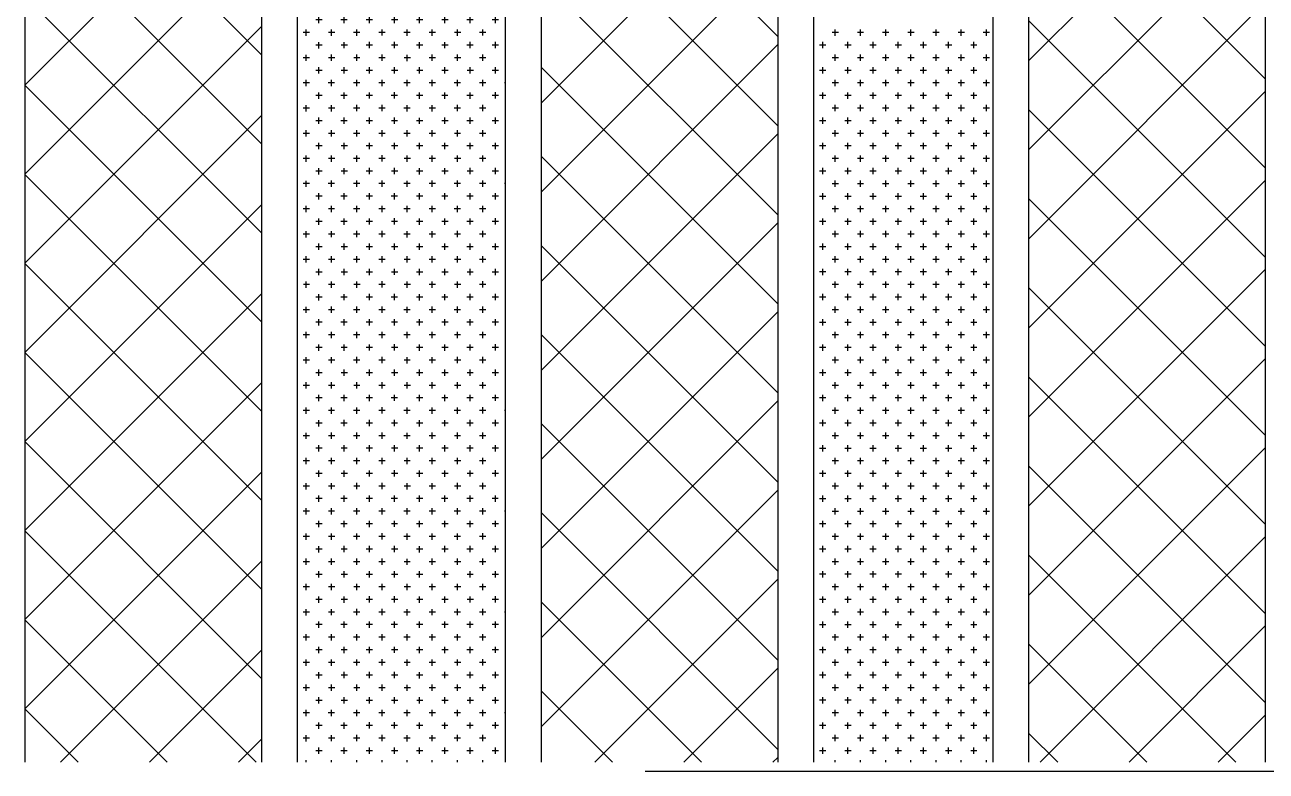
# Model space of a CAD drawing. Header units: inches. Extents: x 18.5 to 61, y 8.5 to 33.3.
# Drawn here: x 29.307 to 29.877, y 25.556 to 25.899 of the extents above; entities that cross this region are included whole.
import ezdxf

# ---------------------------------------------------------------- set-up
doc = ezdxf.new("R2010")
doc.units = ezdxf.units.IN
doc.header["$MEASUREMENT"] = 0
for name, color, linetype in [('02', 2, 'Continuous'), ('1', 1, 'Continuous'), ('8', 8, 'Continuous')]:
    doc.layers.add(name, color=color, linetype=linetype)

msp = doc.modelspace()

# ---------------------------------------------------------------- hatches: boundary and pattern name
at = {"layer": '8'}
h = msp.add_hatch(dxfattribs=at)
h.set_pattern_fill('CROSS', color=256, scale=0.023152, style=0)
h.set_pattern_definition([(180, (271.818599, 180.0223804), (-0.00578793024, 0.00578793024), [0.00289396512, -0.00868189535]), (90, (271.817152, 180.0209335), (0.00578793024, 0.00578793024), [0.00289396512, -0.00868189535])])
h.paths.add_polyline_path([(29.43182, 26.03229), (29.49029, 26.03132), (29.52739, 26.03106), (29.52739, 25.56041), (29.43182, 25.56041)])
h = msp.add_hatch(dxfattribs=at)
h.set_pattern_fill('ANSI37', color=256, scale=0.231517, style=0)
h.set_pattern_definition([(135, (271.8186, 180.02238), (0.0204634236, 0.0204634236), []), (45, (271.8186, 180.02238), (0.0204634236, -0.0204634236), [])])
h.paths.add_polyline_path([(29.76794, 26.03049), (29.87668, 26.03499), (29.87668, 25.56041), (29.76794, 25.56041)])

# ---------------------------------------------------------------- linework, layer by layer
at = {"layer": '02'}
for p, q in [((29.87668, 26.11223), (29.87668, 25.56041)), ((29.41535, 26.10647), (29.41535, 25.56041)), ((29.6526, 26.1066), (29.6526, 25.56041)), ((29.66908, 26.10696), (29.66908, 25.56041)), ((29.75146, 26.1077), (29.75146, 25.56041)), ((29.76794, 26.10645), (29.76794, 25.56041)), ((29.3066, 26.10271), (29.3066, 25.56041)), ((29.43182, 26.10541), (29.43182, 25.56041)), ((29.52739, 26.10541), (29.52739, 25.56041)), ((29.54386, 26.10541), (29.54386, 25.56041)), ((29.6526, 25.89371), (29.54386, 26.00246)), ((29.41535, 25.88541), (29.3066, 25.99415)), ((29.3066, 25.87145), (29.41535, 25.98019)), ((29.54386, 25.86315), (29.6526, 25.97189)), ((29.6526, 25.85279), (29.54386, 25.96153)), ((29.41535, 25.84448), (29.3066, 25.95323)), ((29.3066, 25.83052), (29.41535, 25.93927)), ((29.54386, 25.82222), (29.6526, 25.93096)), ((29.6526, 25.81186), (29.54386, 25.9206)), ((29.41535, 25.80356), (29.3066, 25.9123)), ((29.3066, 25.7896), (29.41535, 25.89834)), ((29.68054, 25.89559), (29.67764, 25.89559)), ((29.67909, 25.89414), (29.67909, 25.89703)), ((29.69211, 25.89559), (29.68922, 25.89559)), ((29.69067, 25.89414), (29.69067, 25.89703)), ((29.70369, 25.89559), (29.7008, 25.89559)), ((29.70224, 25.89414), (29.70224, 25.89703)), ((29.71526, 25.89559), (29.71237, 25.89559)), ((29.71382, 25.89414), (29.71382, 25.89703)), ((29.72684, 25.89559), (29.72395, 25.89559)), ((29.72539, 25.89414), (29.72539, 25.89703)), ((29.73842, 25.89559), (29.73552, 25.89559)), ((29.73697, 25.89414), (29.73697, 25.89703)), ((29.74999, 25.89559), (29.7471, 25.89559)), ((29.74855, 25.89414), (29.74855, 25.89703)), ((29.54386, 25.78129), (29.6526, 25.89003)), ((29.67475, 25.8898), (29.67186, 25.8898)), ((29.6733, 25.88835), (29.6733, 25.89125)), ((29.68633, 25.8898), (29.68343, 25.8898)), ((29.68488, 25.88835), (29.68488, 25.89125)), ((29.6979, 25.8898), (29.69501, 25.8898)), ((29.69645, 25.88835), (29.69645, 25.89125)), ((29.70948, 25.8898), (29.70658, 25.8898)), ((29.70803, 25.88835), (29.70803, 25.89125)), ((29.72105, 25.8898), (29.71816, 25.8898)), ((29.71961, 25.88835), (29.71961, 25.89125)), ((29.73263, 25.8898), (29.72973, 25.8898)), ((29.73118, 25.88835), (29.73118, 25.89125)), ((29.7442, 25.8898), (29.74131, 25.8898)), ((29.74276, 25.88835), (29.74276, 25.89125)), ((29.68054, 25.88401), (29.67764, 25.88401)), ((29.67909, 25.88256), (29.67909, 25.88546)), ((29.69211, 25.88401), (29.68922, 25.88401)), ((29.69067, 25.88256), (29.69067, 25.88546)), ((29.70369, 25.88401), (29.7008, 25.88401)), ((29.70224, 25.88256), (29.70224, 25.88546)), ((29.71526, 25.88401), (29.71237, 25.88401)), ((29.71382, 25.88256), (29.71382, 25.88546)), ((29.72684, 25.88401), (29.72395, 25.88401)), ((29.72539, 25.88256), (29.72539, 25.88546)), ((29.73842, 25.88401), (29.73552, 25.88401)), ((29.73697, 25.88256), (29.73697, 25.88546)), ((29.74999, 25.88401), (29.7471, 25.88401)), ((29.74855, 25.88256), (29.74855, 25.88546)), ((29.6526, 25.77093), (29.54386, 25.87968)), ((29.67475, 25.87822), (29.67186, 25.87822)), ((29.6733, 25.87678), (29.6733, 25.87967)), ((29.68633, 25.87822), (29.68343, 25.87822)), ((29.68488, 25.87678), (29.68488, 25.87967)), ((29.6979, 25.87822), (29.69501, 25.87822)), ((29.69645, 25.87678), (29.69645, 25.87967)), ((29.70948, 25.87822), (29.70658, 25.87822)), ((29.70803, 25.87678), (29.70803, 25.87967)), ((29.72105, 25.87822), (29.71816, 25.87822)), ((29.71961, 25.87678), (29.71961, 25.87967)), ((29.73263, 25.87822), (29.72973, 25.87822)), ((29.73118, 25.87678), (29.73118, 25.87967)), ((29.7442, 25.87822), (29.74131, 25.87822)), ((29.74276, 25.87678), (29.74276, 25.87967)), ((29.67909, 25.87099), (29.67909, 25.87388)), ((29.69067, 25.87099), (29.69067, 25.87388)), ((29.70224, 25.87099), (29.70224, 25.87388)), ((29.71382, 25.87099), (29.71382, 25.87388)), ((29.72539, 25.87099), (29.72539, 25.87388)), ((29.73697, 25.87099), (29.73697, 25.87388)), ((29.74855, 25.87099), (29.74855, 25.87388)), ((29.41535, 25.76263), (29.3066, 25.87137)), ((29.6733, 25.8652), (29.6733, 25.86809)), ((29.68054, 25.87243), (29.67764, 25.87243)), ((29.68488, 25.8652), (29.68488, 25.86809)), ((29.69211, 25.87243), (29.68922, 25.87243)), ((29.69645, 25.8652), (29.69645, 25.86809)), ((29.70369, 25.87243), (29.7008, 25.87243)), ((29.70803, 25.8652), (29.70803, 25.86809)), ((29.71526, 25.87243), (29.71237, 25.87243)), ((29.71961, 25.8652), (29.71961, 25.86809)), ((29.72684, 25.87243), (29.72395, 25.87243)), ((29.73118, 25.8652), (29.73118, 25.86809)), ((29.73842, 25.87243), (29.73552, 25.87243)), ((29.74276, 25.8652), (29.74276, 25.86809)), ((29.74999, 25.87243), (29.7471, 25.87243)), ((29.67475, 25.86665), (29.67186, 25.86665)), ((29.67909, 25.85941), (29.67909, 25.86231)), ((29.68633, 25.86665), (29.68343, 25.86665)), ((29.69067, 25.85941), (29.69067, 25.86231)), ((29.6979, 25.86665), (29.69501, 25.86665)), ((29.70224, 25.85941), (29.70224, 25.86231)), ((29.70948, 25.86665), (29.70658, 25.86665)), ((29.71382, 25.85941), (29.71382, 25.86231)), ((29.72105, 25.86665), (29.71816, 25.86665)), ((29.72539, 25.85941), (29.72539, 25.86231)), ((29.73263, 25.86665), (29.72973, 25.86665)), ((29.73697, 25.85941), (29.73697, 25.86231)), ((29.7442, 25.86665), (29.74131, 25.86665)), ((29.74855, 25.85941), (29.74855, 25.86231)), ((29.3066, 25.74867), (29.41535, 25.85741)), ((29.6733, 25.85362), (29.6733, 25.85652)), ((29.68054, 25.86086), (29.67764, 25.86086)), ((29.68488, 25.85362), (29.68488, 25.85652)), ((29.69211, 25.86086), (29.68922, 25.86086)), ((29.69645, 25.85362), (29.69645, 25.85652)), ((29.70369, 25.86086), (29.7008, 25.86086)), ((29.70803, 25.85362), (29.70803, 25.85652)), ((29.71526, 25.86086), (29.71237, 25.86086)), ((29.71961, 25.85362), (29.71961, 25.85652)), ((29.72684, 25.86086), (29.72395, 25.86086)), ((29.73118, 25.85362), (29.73118, 25.85652)), ((29.73842, 25.86086), (29.73552, 25.86086)), ((29.74276, 25.85362), (29.74276, 25.85652)), ((29.74999, 25.86086), (29.7471, 25.86086)), ((29.67475, 25.85507), (29.67186, 25.85507)), ((29.67909, 25.84784), (29.67909, 25.85073)), ((29.68633, 25.85507), (29.68343, 25.85507)), ((29.69067, 25.84784), (29.69067, 25.85073)), ((29.6979, 25.85507), (29.69501, 25.85507)), ((29.70224, 25.84784), (29.70224, 25.85073)), ((29.70948, 25.85507), (29.70658, 25.85507)), ((29.71382, 25.84784), (29.71382, 25.85073)), ((29.72105, 25.85507), (29.71816, 25.85507)), ((29.72539, 25.84784), (29.72539, 25.85073)), ((29.73263, 25.85507), (29.72973, 25.85507)), ((29.73697, 25.84784), (29.73697, 25.85073)), ((29.7442, 25.85507), (29.74131, 25.85507)), ((29.74855, 25.84784), (29.74855, 25.85073)), ((29.54386, 25.74036), (29.6526, 25.84911)), ((29.6733, 25.84205), (29.6733, 25.84494)), ((29.68054, 25.84928), (29.67764, 25.84928)), ((29.68488, 25.84205), (29.68488, 25.84494)), ((29.69211, 25.84928), (29.68922, 25.84928)), ((29.69645, 25.84205), (29.69645, 25.84494)), ((29.70369, 25.84928), (29.7008, 25.84928)), ((29.70803, 25.84205), (29.70803, 25.84494)), ((29.71526, 25.84928), (29.71237, 25.84928)), ((29.71961, 25.84205), (29.71961, 25.84494)), ((29.72684, 25.84928), (29.72395, 25.84928)), ((29.73118, 25.84205), (29.73118, 25.84494)), ((29.73842, 25.84928), (29.73552, 25.84928)), ((29.74276, 25.84205), (29.74276, 25.84494)), ((29.74999, 25.84928), (29.7471, 25.84928)), ((29.6526, 25.73001), (29.54386, 25.83875)), ((29.67475, 25.84349), (29.67186, 25.84349)), ((29.67909, 25.83626), (29.67909, 25.83915)), ((29.68633, 25.84349), (29.68343, 25.84349)), ((29.69067, 25.83626), (29.69067, 25.83915)), ((29.6979, 25.84349), (29.69501, 25.84349)), ((29.70224, 25.83626), (29.70224, 25.83915)), ((29.70948, 25.84349), (29.70658, 25.84349)), ((29.71382, 25.83626), (29.71382, 25.83915)), ((29.72105, 25.84349), (29.71816, 25.84349)), ((29.72539, 25.83626), (29.72539, 25.83915)), ((29.73263, 25.84349), (29.72973, 25.84349)), ((29.73697, 25.83626), (29.73697, 25.83915)), ((29.7442, 25.84349), (29.74131, 25.84349)), ((29.74855, 25.83626), (29.74855, 25.83915)), ((29.6733, 25.83047), (29.6733, 25.83337)), ((29.68054, 25.83771), (29.67764, 25.83771)), ((29.68488, 25.83047), (29.68488, 25.83337)), ((29.69211, 25.83771), (29.68922, 25.83771)), ((29.69645, 25.83047), (29.69645, 25.83337)), ((29.70369, 25.83771), (29.7008, 25.83771)), ((29.70803, 25.83047), (29.70803, 25.83337)), ((29.71526, 25.83771), (29.71237, 25.83771)), ((29.71961, 25.83047), (29.71961, 25.83337)), ((29.72684, 25.83771), (29.72395, 25.83771)), ((29.73118, 25.83047), (29.73118, 25.83337)), ((29.73842, 25.83771), (29.73552, 25.83771)), ((29.74276, 25.83047), (29.74276, 25.83337)), ((29.74999, 25.83771), (29.7471, 25.83771)), ((29.41535, 25.7217), (29.3066, 25.83044)), ((29.67475, 25.83192), (29.67186, 25.83192)), ((29.67909, 25.82468), (29.67909, 25.82758)), ((29.68633, 25.83192), (29.68343, 25.83192)), ((29.69067, 25.82468), (29.69067, 25.82758)), ((29.6979, 25.83192), (29.69501, 25.83192)), ((29.70224, 25.82468), (29.70224, 25.82758)), ((29.70948, 25.83192), (29.70658, 25.83192)), ((29.71382, 25.82468), (29.71382, 25.82758)), ((29.72105, 25.83192), (29.71816, 25.83192)), ((29.72539, 25.82468), (29.72539, 25.82758)), ((29.73263, 25.83192), (29.72973, 25.83192)), ((29.73697, 25.82468), (29.73697, 25.82758)), ((29.7442, 25.83192), (29.74131, 25.83192)), ((29.74855, 25.82468), (29.74855, 25.82758)), ((29.6733, 25.8189), (29.6733, 25.82179)), ((29.68054, 25.82613), (29.67764, 25.82613)), ((29.68488, 25.8189), (29.68488, 25.82179)), ((29.69211, 25.82613), (29.68922, 25.82613)), ((29.69645, 25.8189), (29.69645, 25.82179)), ((29.70369, 25.82613), (29.7008, 25.82613)), ((29.70803, 25.8189), (29.70803, 25.82179)), ((29.71526, 25.82613), (29.71237, 25.82613)), ((29.71961, 25.8189), (29.71961, 25.82179)), ((29.72684, 25.82613), (29.72395, 25.82613)), ((29.73118, 25.8189), (29.73118, 25.82179)), ((29.73842, 25.82613), (29.73552, 25.82613)), ((29.74276, 25.8189), (29.74276, 25.82179)), ((29.74999, 25.82613), (29.7471, 25.82613)), ((29.3066, 25.70774), (29.41535, 25.81648)), ((29.67475, 25.82034), (29.67186, 25.82034)), ((29.67909, 25.81311), (29.67909, 25.816)), ((29.68633, 25.82034), (29.68343, 25.82034)), ((29.69067, 25.81311), (29.69067, 25.816)), ((29.6979, 25.82034), (29.69501, 25.82034)), ((29.70224, 25.81311), (29.70224, 25.816)), ((29.70948, 25.82034), (29.70658, 25.82034)), ((29.71382, 25.81311), (29.71382, 25.816)), ((29.72105, 25.82034), (29.71816, 25.82034)), ((29.72539, 25.81311), (29.72539, 25.816)), ((29.73263, 25.82034), (29.72973, 25.82034)), ((29.73697, 25.81311), (29.73697, 25.816)), ((29.7442, 25.82034), (29.74131, 25.82034)), ((29.74855, 25.81311), (29.74855, 25.816)), ((29.6733, 25.80732), (29.6733, 25.81021)), ((29.68054, 25.81456), (29.67764, 25.81456)), ((29.68488, 25.80732), (29.68488, 25.81021)), ((29.69211, 25.81456), (29.68922, 25.81456)), ((29.69645, 25.80732), (29.69645, 25.81021)), ((29.70369, 25.81456), (29.7008, 25.81456)), ((29.70803, 25.80732), (29.70803, 25.81021)), ((29.71526, 25.81456), (29.71237, 25.81456)), ((29.71961, 25.80732), (29.71961, 25.81021)), ((29.72684, 25.81456), (29.72395, 25.81456)), ((29.73118, 25.80732), (29.73118, 25.81021)), ((29.73842, 25.81456), (29.73552, 25.81456)), ((29.74276, 25.80732), (29.74276, 25.81021)), ((29.74999, 25.81456), (29.7471, 25.81456)), ((29.54386, 25.69944), (29.6526, 25.80818)), ((29.67475, 25.80877), (29.67186, 25.80877)), ((29.67909, 25.80153), (29.67909, 25.80443)), ((29.68633, 25.80877), (29.68343, 25.80877)), ((29.69067, 25.80153), (29.69067, 25.80443)), ((29.6979, 25.80877), (29.69501, 25.80877)), ((29.70224, 25.80153), (29.70224, 25.80443)), ((29.70948, 25.80877), (29.70658, 25.80877)), ((29.71382, 25.80153), (29.71382, 25.80443)), ((29.72105, 25.80877), (29.71816, 25.80877)), ((29.72539, 25.80153), (29.72539, 25.80443)), ((29.73263, 25.80877), (29.72973, 25.80877)), ((29.73697, 25.80153), (29.73697, 25.80443)), ((29.7442, 25.80877), (29.74131, 25.80877)), ((29.74855, 25.80153), (29.74855, 25.80443)), ((29.6733, 25.79574), (29.6733, 25.79864)), ((29.68054, 25.80298), (29.67764, 25.80298)), ((29.68488, 25.79574), (29.68488, 25.79864)), ((29.69211, 25.80298), (29.68922, 25.80298)), ((29.69645, 25.79574), (29.69645, 25.79864)), ((29.70369, 25.80298), (29.7008, 25.80298)), ((29.70803, 25.79574), (29.70803, 25.79864)), ((29.71526, 25.80298), (29.71237, 25.80298)), ((29.71961, 25.79574), (29.71961, 25.79864)), ((29.72684, 25.80298), (29.72395, 25.80298)), ((29.73118, 25.79574), (29.73118, 25.79864)), ((29.73842, 25.80298), (29.73552, 25.80298)), ((29.74276, 25.79574), (29.74276, 25.79864)), ((29.74999, 25.80298), (29.7471, 25.80298)), ((29.6526, 25.68908), (29.54386, 25.79782)), ((29.67475, 25.79719), (29.67186, 25.79719)), ((29.67909, 25.78996), (29.67909, 25.79285)), ((29.68633, 25.79719), (29.68343, 25.79719)), ((29.69067, 25.78996), (29.69067, 25.79285)), ((29.6979, 25.79719), (29.69501, 25.79719)), ((29.70224, 25.78996), (29.70224, 25.79285)), ((29.70948, 25.79719), (29.70658, 25.79719)), ((29.71382, 25.78996), (29.71382, 25.79285)), ((29.72105, 25.79719), (29.71816, 25.79719)), ((29.72539, 25.78996), (29.72539, 25.79285)), ((29.73263, 25.79719), (29.72973, 25.79719)), ((29.73697, 25.78996), (29.73697, 25.79285)), ((29.7442, 25.79719), (29.74131, 25.79719)), ((29.74855, 25.78996), (29.74855, 25.79285)), ((29.41535, 25.68078), (29.3066, 25.78952)), ((29.6733, 25.78417), (29.6733, 25.78706)), ((29.68054, 25.7914), (29.67764, 25.7914)), ((29.68488, 25.78417), (29.68488, 25.78706)), ((29.69211, 25.7914), (29.68922, 25.7914)), ((29.69645, 25.78417), (29.69645, 25.78706)), ((29.70369, 25.7914), (29.7008, 25.7914)), ((29.70803, 25.78417), (29.70803, 25.78706)), ((29.71526, 25.7914), (29.71237, 25.7914)), ((29.71961, 25.78417), (29.71961, 25.78706)), ((29.72684, 25.7914), (29.72395, 25.7914)), ((29.73118, 25.78417), (29.73118, 25.78706)), ((29.73842, 25.7914), (29.73552, 25.7914)), ((29.74276, 25.78417), (29.74276, 25.78706)), ((29.74999, 25.7914), (29.7471, 25.7914)), ((29.67475, 25.78562), (29.67186, 25.78562)), ((29.67909, 25.77838), (29.67909, 25.78127)), ((29.68633, 25.78562), (29.68343, 25.78562)), ((29.69067, 25.77838), (29.69067, 25.78127)), ((29.6979, 25.78562), (29.69501, 25.78562)), ((29.70224, 25.77838), (29.70224, 25.78127)), ((29.70948, 25.78562), (29.70658, 25.78562)), ((29.71382, 25.77838), (29.71382, 25.78127)), ((29.72105, 25.78562), (29.71816, 25.78562)), ((29.72539, 25.77838), (29.72539, 25.78127)), ((29.73263, 25.78562), (29.72973, 25.78562)), ((29.73697, 25.77838), (29.73697, 25.78127)), ((29.7442, 25.78562), (29.74131, 25.78562)), ((29.74855, 25.77838), (29.74855, 25.78127)), ((29.3066, 25.66681), (29.41535, 25.77556)), ((29.6733, 25.77259), (29.6733, 25.77549)), ((29.68054, 25.77983), (29.67764, 25.77983)), ((29.68488, 25.77259), (29.68488, 25.77549)), ((29.69211, 25.77983), (29.68922, 25.77983)), ((29.69645, 25.77259), (29.69645, 25.77549)), ((29.70369, 25.77983), (29.7008, 25.77983)), ((29.70803, 25.77259), (29.70803, 25.77549)), ((29.71526, 25.77983), (29.71237, 25.77983)), ((29.71961, 25.77259), (29.71961, 25.77549)), ((29.72684, 25.77983), (29.72395, 25.77983)), ((29.73118, 25.77259), (29.73118, 25.77549)), ((29.73842, 25.77983), (29.73552, 25.77983)), ((29.74276, 25.77259), (29.74276, 25.77549)), ((29.74999, 25.77983), (29.7471, 25.77983)), ((29.67475, 25.77404), (29.67186, 25.77404)), ((29.68633, 25.77404), (29.68343, 25.77404)), ((29.6979, 25.77404), (29.69501, 25.77404)), ((29.70948, 25.77404), (29.70658, 25.77404)), ((29.72105, 25.77404), (29.71816, 25.77404)), ((29.73263, 25.77404), (29.72973, 25.77404)), ((29.7442, 25.77404), (29.74131, 25.77404)), ((29.54386, 25.65851), (29.6526, 25.76725)), ((29.68054, 25.76825), (29.67764, 25.76825)), ((29.67909, 25.7668), (29.67909, 25.7697)), ((29.69211, 25.76825), (29.68922, 25.76825)), ((29.69067, 25.7668), (29.69067, 25.7697)), ((29.70369, 25.76825), (29.7008, 25.76825)), ((29.70224, 25.7668), (29.70224, 25.7697)), ((29.71526, 25.76825), (29.71237, 25.76825)), ((29.71382, 25.7668), (29.71382, 25.7697)), ((29.72684, 25.76825), (29.72395, 25.76825)), ((29.72539, 25.7668), (29.72539, 25.7697)), ((29.73842, 25.76825), (29.73552, 25.76825)), ((29.73697, 25.7668), (29.73697, 25.7697)), ((29.74999, 25.76825), (29.7471, 25.76825)), ((29.74855, 25.7668), (29.74855, 25.7697)), ((29.67475, 25.76246), (29.67186, 25.76246)), ((29.6733, 25.76102), (29.6733, 25.76391)), ((29.68633, 25.76246), (29.68343, 25.76246)), ((29.68488, 25.76102), (29.68488, 25.76391)), ((29.6979, 25.76246), (29.69501, 25.76246)), ((29.69645, 25.76102), (29.69645, 25.76391)), ((29.70948, 25.76246), (29.70658, 25.76246)), ((29.70803, 25.76102), (29.70803, 25.76391)), ((29.72105, 25.76246), (29.71816, 25.76246)), ((29.71961, 25.76102), (29.71961, 25.76391)), ((29.73263, 25.76246), (29.72973, 25.76246)), ((29.73118, 25.76102), (29.73118, 25.76391)), ((29.7442, 25.76246), (29.74131, 25.76246)), ((29.74276, 25.76102), (29.74276, 25.76391)), ((29.6526, 25.64815), (29.54386, 25.7569)), ((29.68054, 25.75668), (29.67764, 25.75668)), ((29.67909, 25.75523), (29.67909, 25.75812)), ((29.69211, 25.75668), (29.68922, 25.75668)), ((29.69067, 25.75523), (29.69067, 25.75812)), ((29.70369, 25.75668), (29.7008, 25.75668)), ((29.70224, 25.75523), (29.70224, 25.75812)), ((29.71526, 25.75668), (29.71237, 25.75668)), ((29.71382, 25.75523), (29.71382, 25.75812)), ((29.72684, 25.75668), (29.72395, 25.75668)), ((29.72539, 25.75523), (29.72539, 25.75812)), ((29.73842, 25.75668), (29.73552, 25.75668)), ((29.73697, 25.75523), (29.73697, 25.75812)), ((29.74999, 25.75668), (29.7471, 25.75668)), ((29.74855, 25.75523), (29.74855, 25.75812)), ((29.41535, 25.63985), (29.3066, 25.74859)), ((29.67475, 25.75089), (29.67186, 25.75089)), ((29.6733, 25.74944), (29.6733, 25.75233)), ((29.68633, 25.75089), (29.68343, 25.75089)), ((29.68488, 25.74944), (29.68488, 25.75233)), ((29.6979, 25.75089), (29.69501, 25.75089)), ((29.69645, 25.74944), (29.69645, 25.75233)), ((29.70948, 25.75089), (29.70658, 25.75089)), ((29.70803, 25.74944), (29.70803, 25.75233)), ((29.72105, 25.75089), (29.71816, 25.75089)), ((29.71961, 25.74944), (29.71961, 25.75233)), ((29.73263, 25.75089), (29.72973, 25.75089)), ((29.73118, 25.74944), (29.73118, 25.75233)), ((29.7442, 25.75089), (29.74131, 25.75089)), ((29.74276, 25.74944), (29.74276, 25.75233)), ((29.68054, 25.7451), (29.67764, 25.7451)), ((29.67909, 25.74365), (29.67909, 25.74655)), ((29.69211, 25.7451), (29.68922, 25.7451)), ((29.69067, 25.74365), (29.69067, 25.74655)), ((29.70369, 25.7451), (29.7008, 25.7451)), ((29.70224, 25.74365), (29.70224, 25.74655)), ((29.71526, 25.7451), (29.71237, 25.7451)), ((29.71382, 25.74365), (29.71382, 25.74655)), ((29.72684, 25.7451), (29.72395, 25.7451)), ((29.72539, 25.74365), (29.72539, 25.74655)), ((29.73842, 25.7451), (29.73552, 25.7451)), ((29.73697, 25.74365), (29.73697, 25.74655)), ((29.74999, 25.7451), (29.7471, 25.7451)), ((29.74855, 25.74365), (29.74855, 25.74655)), ((29.67475, 25.73931), (29.67186, 25.73931)), ((29.6733, 25.73787), (29.6733, 25.74076)), ((29.68633, 25.73931), (29.68343, 25.73931)), ((29.68488, 25.73787), (29.68488, 25.74076)), ((29.6979, 25.73931), (29.69501, 25.73931)), ((29.69645, 25.73787), (29.69645, 25.74076)), ((29.70948, 25.73931), (29.70658, 25.73931)), ((29.70803, 25.73787), (29.70803, 25.74076)), ((29.72105, 25.73931), (29.71816, 25.73931)), ((29.71961, 25.73787), (29.71961, 25.74076)), ((29.73263, 25.73931), (29.72973, 25.73931)), ((29.73118, 25.73787), (29.73118, 25.74076)), ((29.7442, 25.73931), (29.74131, 25.73931)), ((29.74276, 25.73787), (29.74276, 25.74076)), ((29.3066, 25.62589), (29.41535, 25.73463)), ((29.68054, 25.73352), (29.67764, 25.73352)), ((29.67909, 25.73208), (29.67909, 25.73497)), ((29.69211, 25.73352), (29.68922, 25.73352)), ((29.69067, 25.73208), (29.69067, 25.73497)), ((29.70369, 25.73352), (29.7008, 25.73352)), ((29.70224, 25.73208), (29.70224, 25.73497)), ((29.71526, 25.73352), (29.71237, 25.73352)), ((29.71382, 25.73208), (29.71382, 25.73497)), ((29.72684, 25.73352), (29.72395, 25.73352)), ((29.72539, 25.73208), (29.72539, 25.73497)), ((29.73842, 25.73352), (29.73552, 25.73352)), ((29.73697, 25.73208), (29.73697, 25.73497)), ((29.74999, 25.73352), (29.7471, 25.73352)), ((29.74855, 25.73208), (29.74855, 25.73497)), ((29.54386, 25.61758), (29.6526, 25.72633)), ((29.67475, 25.72774), (29.67186, 25.72774)), ((29.6733, 25.72629), (29.6733, 25.72918)), ((29.68633, 25.72774), (29.68343, 25.72774)), ((29.68488, 25.72629), (29.68488, 25.72918)), ((29.6979, 25.72774), (29.69501, 25.72774)), ((29.69645, 25.72629), (29.69645, 25.72918)), ((29.70948, 25.72774), (29.70658, 25.72774)), ((29.70803, 25.72629), (29.70803, 25.72918)), ((29.72105, 25.72774), (29.71816, 25.72774)), ((29.71961, 25.72629), (29.71961, 25.72918)), ((29.73263, 25.72774), (29.72973, 25.72774)), ((29.73118, 25.72629), (29.73118, 25.72918)), ((29.7442, 25.72774), (29.74131, 25.72774)), ((29.74276, 25.72629), (29.74276, 25.72918)), ((29.68054, 25.72195), (29.67764, 25.72195)), ((29.67909, 25.7205), (29.67909, 25.7234)), ((29.69211, 25.72195), (29.68922, 25.72195)), ((29.69067, 25.7205), (29.69067, 25.7234)), ((29.70369, 25.72195), (29.7008, 25.72195)), ((29.70224, 25.7205), (29.70224, 25.7234)), ((29.71526, 25.72195), (29.71237, 25.72195)), ((29.71382, 25.7205), (29.71382, 25.7234)), ((29.72684, 25.72195), (29.72395, 25.72195)), ((29.72539, 25.7205), (29.72539, 25.7234)), ((29.73842, 25.72195), (29.73552, 25.72195)), ((29.73697, 25.7205), (29.73697, 25.7234)), ((29.74999, 25.72195), (29.7471, 25.72195)), ((29.74855, 25.7205), (29.74855, 25.7234)), ((29.6526, 25.60723), (29.54386, 25.71597)), ((29.67475, 25.71616), (29.67186, 25.71616)), ((29.6733, 25.71471), (29.6733, 25.71761)), ((29.68633, 25.71616), (29.68343, 25.71616)), ((29.68488, 25.71471), (29.68488, 25.71761)), ((29.6979, 25.71616), (29.69501, 25.71616)), ((29.69645, 25.71471), (29.69645, 25.71761)), ((29.70948, 25.71616), (29.70658, 25.71616)), ((29.70803, 25.71471), (29.70803, 25.71761)), ((29.72105, 25.71616), (29.71816, 25.71616)), ((29.71961, 25.71471), (29.71961, 25.71761)), ((29.73263, 25.71616), (29.72973, 25.71616)), ((29.73118, 25.71471), (29.73118, 25.71761)), ((29.7442, 25.71616), (29.74131, 25.71616)), ((29.74276, 25.71471), (29.74276, 25.71761)), ((29.41535, 25.59892), (29.3066, 25.70766)), ((29.68054, 25.71037), (29.67764, 25.71037)), ((29.67909, 25.70893), (29.67909, 25.71182)), ((29.69211, 25.71037), (29.68922, 25.71037)), ((29.69067, 25.70893), (29.69067, 25.71182)), ((29.70369, 25.71037), (29.7008, 25.71037)), ((29.70224, 25.70893), (29.70224, 25.71182)), ((29.71526, 25.71037), (29.71237, 25.71037)), ((29.71382, 25.70893), (29.71382, 25.71182)), ((29.72684, 25.71037), (29.72395, 25.71037)), ((29.72539, 25.70893), (29.72539, 25.71182)), ((29.73842, 25.71037), (29.73552, 25.71037)), ((29.73697, 25.70893), (29.73697, 25.71182)), ((29.74999, 25.71037), (29.7471, 25.71037)), ((29.74855, 25.70893), (29.74855, 25.71182)), ((29.67475, 25.70458), (29.67186, 25.70458)), ((29.6733, 25.70314), (29.6733, 25.70603)), ((29.68633, 25.70458), (29.68343, 25.70458)), ((29.68488, 25.70314), (29.68488, 25.70603)), ((29.6979, 25.70458), (29.69501, 25.70458)), ((29.69645, 25.70314), (29.69645, 25.70603)), ((29.70948, 25.70458), (29.70658, 25.70458)), ((29.70803, 25.70314), (29.70803, 25.70603)), ((29.72105, 25.70458), (29.71816, 25.70458)), ((29.71961, 25.70314), (29.71961, 25.70603)), ((29.73263, 25.70458), (29.72973, 25.70458)), ((29.73118, 25.70314), (29.73118, 25.70603)), ((29.7442, 25.70458), (29.74131, 25.70458)), ((29.74276, 25.70314), (29.74276, 25.70603)), ((29.68054, 25.6988), (29.67764, 25.6988)), ((29.67909, 25.69735), (29.67909, 25.70024)), ((29.69211, 25.6988), (29.68922, 25.6988)), ((29.69067, 25.69735), (29.69067, 25.70024)), ((29.70369, 25.6988), (29.7008, 25.6988)), ((29.70224, 25.69735), (29.70224, 25.70024)), ((29.71526, 25.6988), (29.71237, 25.6988)), ((29.71382, 25.69735), (29.71382, 25.70024)), ((29.72684, 25.6988), (29.72395, 25.6988)), ((29.72539, 25.69735), (29.72539, 25.70024)), ((29.73842, 25.6988), (29.73552, 25.6988)), ((29.73697, 25.69735), (29.73697, 25.70024)), ((29.74999, 25.6988), (29.7471, 25.6988)), ((29.74855, 25.69735), (29.74855, 25.70024)), ((29.3066, 25.58496), (29.41535, 25.6937)), ((29.67475, 25.69301), (29.67186, 25.69301)), ((29.6733, 25.69156), (29.6733, 25.69446)), ((29.68633, 25.69301), (29.68343, 25.69301)), ((29.68488, 25.69156), (29.68488, 25.69446)), ((29.6979, 25.69301), (29.69501, 25.69301)), ((29.69645, 25.69156), (29.69645, 25.69446)), ((29.70948, 25.69301), (29.70658, 25.69301)), ((29.70803, 25.69156), (29.70803, 25.69446)), ((29.72105, 25.69301), (29.71816, 25.69301)), ((29.71961, 25.69156), (29.71961, 25.69446)), ((29.73263, 25.69301), (29.72973, 25.69301)), ((29.73118, 25.69156), (29.73118, 25.69446)), ((29.7442, 25.69301), (29.74131, 25.69301)), ((29.74276, 25.69156), (29.74276, 25.69446)), ((29.54386, 25.57666), (29.6526, 25.6854)), ((29.68054, 25.68722), (29.67764, 25.68722)), ((29.67909, 25.68577), (29.67909, 25.68867)), ((29.69211, 25.68722), (29.68922, 25.68722)), ((29.69067, 25.68577), (29.69067, 25.68867)), ((29.70369, 25.68722), (29.7008, 25.68722)), ((29.70224, 25.68577), (29.70224, 25.68867)), ((29.71526, 25.68722), (29.71237, 25.68722)), ((29.71382, 25.68577), (29.71382, 25.68867)), ((29.72684, 25.68722), (29.72395, 25.68722)), ((29.72539, 25.68577), (29.72539, 25.68867)), ((29.73842, 25.68722), (29.73552, 25.68722)), ((29.73697, 25.68577), (29.73697, 25.68867)), ((29.74999, 25.68722), (29.7471, 25.68722)), ((29.74855, 25.68577), (29.74855, 25.68867)), ((29.67475, 25.68143), (29.67186, 25.68143)), ((29.6733, 25.67999), (29.6733, 25.68288)), ((29.68633, 25.68143), (29.68343, 25.68143)), ((29.68488, 25.67999), (29.68488, 25.68288)), ((29.6979, 25.68143), (29.69501, 25.68143)), ((29.69645, 25.67999), (29.69645, 25.68288)), ((29.70948, 25.68143), (29.70658, 25.68143)), ((29.70803, 25.67999), (29.70803, 25.68288)), ((29.72105, 25.68143), (29.71816, 25.68143)), ((29.71961, 25.67999), (29.71961, 25.68288)), ((29.73263, 25.68143), (29.72973, 25.68143)), ((29.73118, 25.67999), (29.73118, 25.68288)), ((29.7442, 25.68143), (29.74131, 25.68143)), ((29.74276, 25.67999), (29.74276, 25.68288)), ((29.6526, 25.5663), (29.54386, 25.67504)), ((29.68054, 25.67564), (29.67764, 25.67564)), ((29.67909, 25.6742), (29.67909, 25.67709)), ((29.69211, 25.67564), (29.68922, 25.67564)), ((29.69067, 25.6742), (29.69067, 25.67709)), ((29.70369, 25.67564), (29.7008, 25.67564)), ((29.70224, 25.6742), (29.70224, 25.67709)), ((29.71526, 25.67564), (29.71237, 25.67564)), ((29.71382, 25.6742), (29.71382, 25.67709)), ((29.72684, 25.67564), (29.72395, 25.67564)), ((29.72539, 25.6742), (29.72539, 25.67709)), ((29.73842, 25.67564), (29.73552, 25.67564)), ((29.73697, 25.6742), (29.73697, 25.67709)), ((29.74999, 25.67564), (29.7471, 25.67564)), ((29.74855, 25.6742), (29.74855, 25.67709)), ((29.67475, 25.66986), (29.67186, 25.66986)), ((29.6733, 25.66841), (29.6733, 25.6713)), ((29.68633, 25.66986), (29.68343, 25.66986)), ((29.68488, 25.66841), (29.68488, 25.6713)), ((29.6979, 25.66986), (29.69501, 25.66986)), ((29.69645, 25.66841), (29.69645, 25.6713)), ((29.70948, 25.66986), (29.70658, 25.66986)), ((29.70803, 25.66841), (29.70803, 25.6713)), ((29.72105, 25.66986), (29.71816, 25.66986)), ((29.71961, 25.66841), (29.71961, 25.6713)), ((29.73263, 25.66986), (29.72973, 25.66986)), ((29.73118, 25.66841), (29.73118, 25.6713)), ((29.7442, 25.66986), (29.74131, 25.66986)), ((29.74276, 25.66841), (29.74276, 25.6713)), ((29.41294, 25.56041), (29.3066, 25.66674)), ((29.68054, 25.66407), (29.67764, 25.66407)), ((29.67909, 25.66262), (29.67909, 25.66552)), ((29.69211, 25.66407), (29.68922, 25.66407)), ((29.69067, 25.66262), (29.69067, 25.66552)), ((29.70369, 25.66407), (29.7008, 25.66407)), ((29.70224, 25.66262), (29.70224, 25.66552)), ((29.71526, 25.66407), (29.71237, 25.66407)), ((29.71382, 25.66262), (29.71382, 25.66552)), ((29.72684, 25.66407), (29.72395, 25.66407)), ((29.72539, 25.66262), (29.72539, 25.66552)), ((29.73842, 25.66407), (29.73552, 25.66407)), ((29.73697, 25.66262), (29.73697, 25.66552)), ((29.74999, 25.66407), (29.7471, 25.66407)), ((29.74855, 25.66262), (29.74855, 25.66552)), ((29.67475, 25.65828), (29.67186, 25.65828)), ((29.6733, 25.65683), (29.6733, 25.65973)), ((29.68633, 25.65828), (29.68343, 25.65828)), ((29.68488, 25.65683), (29.68488, 25.65973)), ((29.6979, 25.65828), (29.69501, 25.65828)), ((29.69645, 25.65683), (29.69645, 25.65973)), ((29.70948, 25.65828), (29.70658, 25.65828)), ((29.70803, 25.65683), (29.70803, 25.65973)), ((29.72105, 25.65828), (29.71816, 25.65828)), ((29.71961, 25.65683), (29.71961, 25.65973)), ((29.73263, 25.65828), (29.72973, 25.65828)), ((29.73118, 25.65683), (29.73118, 25.65973)), ((29.7442, 25.65828), (29.74131, 25.65828)), ((29.74276, 25.65683), (29.74276, 25.65973)), ((29.32298, 25.56041), (29.41535, 25.65278)), ((29.68054, 25.65249), (29.67764, 25.65249)), ((29.67909, 25.65105), (29.67909, 25.65394)), ((29.69211, 25.65249), (29.68922, 25.65249)), ((29.69067, 25.65105), (29.69067, 25.65394)), ((29.70369, 25.65249), (29.7008, 25.65249)), ((29.70224, 25.65105), (29.70224, 25.65394)), ((29.71526, 25.65249), (29.71237, 25.65249)), ((29.71382, 25.65105), (29.71382, 25.65394)), ((29.72684, 25.65249), (29.72395, 25.65249)), ((29.72539, 25.65105), (29.72539, 25.65394)), ((29.73842, 25.65249), (29.73552, 25.65249)), ((29.73697, 25.65105), (29.73697, 25.65394)), ((29.74999, 25.65249), (29.7471, 25.65249)), ((29.74855, 25.65105), (29.74855, 25.65394)), ((29.56854, 25.56041), (29.6526, 25.64447)), ((29.67475, 25.64671), (29.67186, 25.64671)), ((29.6733, 25.64526), (29.6733, 25.64815)), ((29.68633, 25.64671), (29.68343, 25.64671)), ((29.68488, 25.64526), (29.68488, 25.64815)), ((29.6979, 25.64671), (29.69501, 25.64671)), ((29.69645, 25.64526), (29.69645, 25.64815)), ((29.70948, 25.64671), (29.70658, 25.64671)), ((29.70803, 25.64526), (29.70803, 25.64815)), ((29.72105, 25.64671), (29.71816, 25.64671)), ((29.71961, 25.64526), (29.71961, 25.64815)), ((29.73263, 25.64671), (29.72973, 25.64671)), ((29.73118, 25.64526), (29.73118, 25.64815)), ((29.7442, 25.64671), (29.74131, 25.64671)), ((29.74276, 25.64526), (29.74276, 25.64815)), ((29.68054, 25.64092), (29.67764, 25.64092)), ((29.67909, 25.63947), (29.67909, 25.64236)), ((29.69211, 25.64092), (29.68922, 25.64092)), ((29.69067, 25.63947), (29.69067, 25.64236)), ((29.70369, 25.64092), (29.7008, 25.64092)), ((29.70224, 25.63947), (29.70224, 25.64236)), ((29.71526, 25.64092), (29.71237, 25.64092)), ((29.71382, 25.63947), (29.71382, 25.64236)), ((29.72684, 25.64092), (29.72395, 25.64092)), ((29.72539, 25.63947), (29.72539, 25.64236)), ((29.73842, 25.64092), (29.73552, 25.64092)), ((29.73697, 25.63947), (29.73697, 25.64236)), ((29.74999, 25.64092), (29.7471, 25.64092)), ((29.74855, 25.63947), (29.74855, 25.64236)), ((29.61757, 25.56041), (29.54386, 25.63411)), ((29.67475, 25.63513), (29.67186, 25.63513)), ((29.6733, 25.63368), (29.6733, 25.63658)), ((29.68633, 25.63513), (29.68343, 25.63513)), ((29.68488, 25.63368), (29.68488, 25.63658)), ((29.6979, 25.63513), (29.69501, 25.63513)), ((29.69645, 25.63368), (29.69645, 25.63658)), ((29.70948, 25.63513), (29.70658, 25.63513)), ((29.70803, 25.63368), (29.70803, 25.63658)), ((29.72105, 25.63513), (29.71816, 25.63513)), ((29.71961, 25.63368), (29.71961, 25.63658)), ((29.73263, 25.63513), (29.72973, 25.63513)), ((29.73118, 25.63368), (29.73118, 25.63658)), ((29.7442, 25.63513), (29.74131, 25.63513)), ((29.74276, 25.63368), (29.74276, 25.63658)), ((29.68054, 25.62934), (29.67764, 25.62934)), ((29.67909, 25.62789), (29.67909, 25.63079)), ((29.69211, 25.62934), (29.68922, 25.62934)), ((29.69067, 25.62789), (29.69067, 25.63079)), ((29.70369, 25.62934), (29.7008, 25.62934)), ((29.70224, 25.62789), (29.70224, 25.63079)), ((29.71526, 25.62934), (29.71237, 25.62934)), ((29.71382, 25.62789), (29.71382, 25.63079)), ((29.72684, 25.62934), (29.72395, 25.62934)), ((29.72539, 25.62789), (29.72539, 25.63079)), ((29.73842, 25.62934), (29.73552, 25.62934)), ((29.73697, 25.62789), (29.73697, 25.63079)), ((29.74999, 25.62934), (29.7471, 25.62934)), ((29.74855, 25.62789), (29.74855, 25.63079)), ((29.37201, 25.56041), (29.3066, 25.62581)), ((29.67475, 25.62355), (29.67186, 25.62355)), ((29.6733, 25.62211), (29.6733, 25.625)), ((29.68633, 25.62355), (29.68343, 25.62355)), ((29.68488, 25.62211), (29.68488, 25.625)), ((29.6979, 25.62355), (29.69501, 25.62355)), ((29.69645, 25.62211), (29.69645, 25.625)), ((29.70948, 25.62355), (29.70658, 25.62355)), ((29.70803, 25.62211), (29.70803, 25.625)), ((29.72105, 25.62355), (29.71816, 25.62355)), ((29.71961, 25.62211), (29.71961, 25.625)), ((29.73263, 25.62355), (29.72973, 25.62355)), ((29.73118, 25.62211), (29.73118, 25.625)), ((29.7442, 25.62355), (29.74131, 25.62355)), ((29.74276, 25.62211), (29.74276, 25.625)), ((29.68054, 25.61777), (29.67764, 25.61777)), ((29.67909, 25.61632), (29.67909, 25.61921)), ((29.69211, 25.61777), (29.68922, 25.61777)), ((29.69067, 25.61632), (29.69067, 25.61921)), ((29.70369, 25.61777), (29.7008, 25.61777)), ((29.70224, 25.61632), (29.70224, 25.61921)), ((29.71526, 25.61777), (29.71237, 25.61777)), ((29.71382, 25.61632), (29.71382, 25.61921)), ((29.72684, 25.61777), (29.72395, 25.61777)), ((29.72539, 25.61632), (29.72539, 25.61921)), ((29.73842, 25.61777), (29.73552, 25.61777)), ((29.73697, 25.61632), (29.73697, 25.61921)), ((29.74999, 25.61777), (29.7471, 25.61777)), ((29.74855, 25.61632), (29.74855, 25.61921)), ((29.3639, 25.56041), (29.41535, 25.61185)), ((29.67475, 25.61198), (29.67186, 25.61198)), ((29.6733, 25.61053), (29.6733, 25.61342)), ((29.68633, 25.61198), (29.68343, 25.61198)), ((29.68488, 25.61053), (29.68488, 25.61342)), ((29.6979, 25.61198), (29.69501, 25.61198)), ((29.69645, 25.61053), (29.69645, 25.61342)), ((29.70948, 25.61198), (29.70658, 25.61198)), ((29.70803, 25.61053), (29.70803, 25.61342)), ((29.72105, 25.61198), (29.71816, 25.61198)), ((29.71961, 25.61053), (29.71961, 25.61342)), ((29.73263, 25.61198), (29.72973, 25.61198)), ((29.73118, 25.61053), (29.73118, 25.61342)), ((29.7442, 25.61198), (29.74131, 25.61198)), ((29.74276, 25.61053), (29.74276, 25.61342)), ((29.68054, 25.60619), (29.67764, 25.60619)), ((29.67909, 25.60474), (29.67909, 25.60764)), ((29.69211, 25.60619), (29.68922, 25.60619)), ((29.69067, 25.60474), (29.69067, 25.60764)), ((29.70369, 25.60619), (29.7008, 25.60619)), ((29.70224, 25.60474), (29.70224, 25.60764)), ((29.71526, 25.60619), (29.71237, 25.60619)), ((29.71382, 25.60474), (29.71382, 25.60764)), ((29.72684, 25.60619), (29.72395, 25.60619)), ((29.72539, 25.60474), (29.72539, 25.60764)), ((29.73842, 25.60619), (29.73552, 25.60619)), ((29.73697, 25.60474), (29.73697, 25.60764)), ((29.74999, 25.60619), (29.7471, 25.60619)), ((29.74855, 25.60474), (29.74855, 25.60764)), ((29.60946, 25.56041), (29.6526, 25.60355)), ((29.67475, 25.6004), (29.67186, 25.6004)), ((29.6733, 25.59895), (29.6733, 25.60185)), ((29.68633, 25.6004), (29.68343, 25.6004)), ((29.68488, 25.59895), (29.68488, 25.60185)), ((29.6979, 25.6004), (29.69501, 25.6004)), ((29.69645, 25.59895), (29.69645, 25.60185)), ((29.70948, 25.6004), (29.70658, 25.6004)), ((29.70803, 25.59895), (29.70803, 25.60185)), ((29.72105, 25.6004), (29.71816, 25.6004)), ((29.71961, 25.59895), (29.71961, 25.60185)), ((29.73263, 25.6004), (29.72973, 25.6004)), ((29.73118, 25.59895), (29.73118, 25.60185)), ((29.7442, 25.6004), (29.74131, 25.6004)), ((29.74276, 25.59895), (29.74276, 25.60185)), ((29.57664, 25.56041), (29.54386, 25.59319)), ((29.68054, 25.59461), (29.67764, 25.59461)), ((29.67909, 25.59317), (29.67909, 25.59606)), ((29.69211, 25.59461), (29.68922, 25.59461)), ((29.69067, 25.59317), (29.69067, 25.59606)), ((29.70369, 25.59461), (29.7008, 25.59461)), ((29.70224, 25.59317), (29.70224, 25.59606)), ((29.71526, 25.59461), (29.71237, 25.59461)), ((29.71382, 25.59317), (29.71382, 25.59606)), ((29.72684, 25.59461), (29.72395, 25.59461)), ((29.72539, 25.59317), (29.72539, 25.59606)), ((29.73842, 25.59461), (29.73552, 25.59461)), ((29.73697, 25.59317), (29.73697, 25.59606)), ((29.74999, 25.59461), (29.7471, 25.59461)), ((29.74855, 25.59317), (29.74855, 25.59606)), ((29.67475, 25.58883), (29.67186, 25.58883)), ((29.6733, 25.58738), (29.6733, 25.59027)), ((29.68633, 25.58883), (29.68343, 25.58883)), ((29.68488, 25.58738), (29.68488, 25.59027)), ((29.6979, 25.58883), (29.69501, 25.58883)), ((29.69645, 25.58738), (29.69645, 25.59027)), ((29.70948, 25.58883), (29.70658, 25.58883)), ((29.70803, 25.58738), (29.70803, 25.59027)), ((29.72105, 25.58883), (29.71816, 25.58883)), ((29.71961, 25.58738), (29.71961, 25.59027)), ((29.73263, 25.58883), (29.72973, 25.58883)), ((29.73118, 25.58738), (29.73118, 25.59027)), ((29.7442, 25.58883), (29.74131, 25.58883)), ((29.74276, 25.58738), (29.74276, 25.59027)), ((29.33108, 25.56041), (29.3066, 25.58488)), ((29.68054, 25.58304), (29.67764, 25.58304)), ((29.67909, 25.58159), (29.67909, 25.58448)), ((29.69211, 25.58304), (29.68922, 25.58304)), ((29.69067, 25.58159), (29.69067, 25.58448)), ((29.70369, 25.58304), (29.7008, 25.58304)), ((29.70224, 25.58159), (29.70224, 25.58448)), ((29.71526, 25.58304), (29.71237, 25.58304)), ((29.71382, 25.58159), (29.71382, 25.58448)), ((29.72684, 25.58304), (29.72395, 25.58304)), ((29.72539, 25.58159), (29.72539, 25.58448)), ((29.73842, 25.58304), (29.73552, 25.58304)), ((29.73697, 25.58159), (29.73697, 25.58448)), ((29.74999, 25.58304), (29.7471, 25.58304)), ((29.74855, 25.58159), (29.74855, 25.58448)), ((29.67475, 25.57725), (29.67186, 25.57725)), ((29.6733, 25.5758), (29.6733, 25.5787)), ((29.68633, 25.57725), (29.68343, 25.57725)), ((29.68488, 25.5758), (29.68488, 25.5787)), ((29.6979, 25.57725), (29.69501, 25.57725)), ((29.69645, 25.5758), (29.69645, 25.5787)), ((29.70948, 25.57725), (29.70658, 25.57725)), ((29.70803, 25.5758), (29.70803, 25.5787)), ((29.72105, 25.57725), (29.71816, 25.57725)), ((29.71961, 25.5758), (29.71961, 25.5787)), ((29.73263, 25.57725), (29.72973, 25.57725)), ((29.73118, 25.5758), (29.73118, 25.5787)), ((29.7442, 25.57725), (29.74131, 25.57725)), ((29.74276, 25.5758), (29.74276, 25.5787)), ((29.40483, 25.56041), (29.41535, 25.57092)), ((29.68054, 25.57146), (29.67764, 25.57146)), ((29.67909, 25.57002), (29.67909, 25.57291)), ((29.69211, 25.57146), (29.68922, 25.57146)), ((29.69067, 25.57002), (29.69067, 25.57291)), ((29.70369, 25.57146), (29.7008, 25.57146)), ((29.70224, 25.57002), (29.70224, 25.57291)), ((29.71526, 25.57146), (29.71237, 25.57146)), ((29.71382, 25.57002), (29.71382, 25.57291)), ((29.72684, 25.57146), (29.72395, 25.57146)), ((29.72539, 25.57002), (29.72539, 25.57291)), ((29.73842, 25.57146), (29.73552, 25.57146)), ((29.73697, 25.57002), (29.73697, 25.57291)), ((29.74999, 25.57146), (29.7471, 25.57146)), ((29.74855, 25.57002), (29.74855, 25.57291)), ((29.67475, 25.56567), (29.67186, 25.56567)), ((29.6733, 25.56423), (29.6733, 25.56712)), ((29.68633, 25.56567), (29.68343, 25.56567)), ((29.68488, 25.56423), (29.68488, 25.56712)), ((29.6979, 25.56567), (29.69501, 25.56567)), ((29.69645, 25.56423), (29.69645, 25.56712)), ((29.70948, 25.56567), (29.70658, 25.56567)), ((29.70803, 25.56423), (29.70803, 25.56712)), ((29.72105, 25.56567), (29.71816, 25.56567)), ((29.71961, 25.56423), (29.71961, 25.56712)), ((29.73263, 25.56567), (29.72973, 25.56567)), ((29.73118, 25.56423), (29.73118, 25.56712)), ((29.7442, 25.56567), (29.74131, 25.56567)), ((29.74276, 25.56423), (29.74276, 25.56712)), ((29.65039, 25.56041), (29.6526, 25.56262)), ((29.67909, 25.56041), (29.67909, 25.56133)), ((29.69067, 25.56041), (29.69067, 25.56133)), ((29.70224, 25.56041), (29.70224, 25.56133)), ((29.71382, 25.56041), (29.71382, 25.56133)), ((29.72539, 25.56041), (29.72539, 25.56133)), ((29.73697, 25.56041), (29.73697, 25.56133)), ((29.74855, 25.56041), (29.74855, 25.56133))]:
    msp.add_line(p, q, dxfattribs=at)
at = {"layer": '1'}
msp.add_line((29.59163, 25.55628), (30.89242, 25.55628), dxfattribs=at)

doc.saveas('drawing.dxf')
